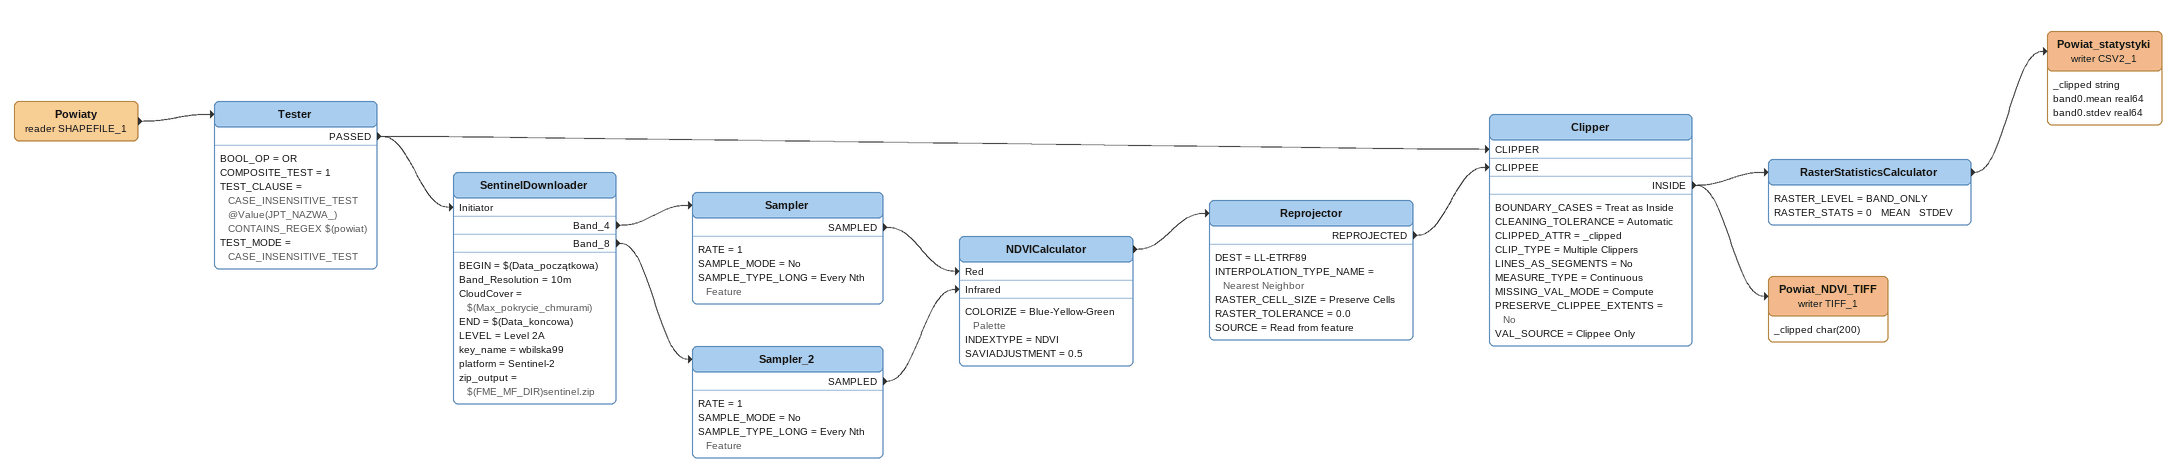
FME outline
Powiaty (reader SHAPEFILE_1)
    -> Tester
Tester
    BOOL_OP = OR
    COMPOSITE_TEST = 1
    TEST_CLAUSE = CASE_INSENSITIVE_TEST @Value(JPT_NAZWA_) CONTAINS_REGEX $(powiat)
    TEST_MODE = CASE_INSENSITIVE_TEST
    PASSED -> SentinelDownloader [Initiator]
    PASSED -> Clipper [CLIPPER]
SentinelDownloader
    BEGIN = $(Data_początkowa)
    Band_Resolution = 10m
    CloudCover = $(Max_pokrycie_chmurami)
    END = $(Data_koncowa)
    LEVEL = Level 2A
    key_name = wbilska99
    platform = Sentinel-2
    zip_output = $(FME_MF_DIR)sentinel.zip
    Band_4 -> Sampler
    Band_8 -> Sampler_2
Sampler
    RATE = 1
    SAMPLE_MODE = No
    SAMPLE_TYPE_LONG = Every Nth Feature
    SAMPLED -> NDVICalculator [Red]
Sampler_2
    RATE = 1
    SAMPLE_MODE = No
    SAMPLE_TYPE_LONG = Every Nth Feature
    SAMPLED -> NDVICalculator [Infrared]
NDVICalculator
    COLORIZE = Blue-Yellow-Green Palette
    INDEXTYPE = NDVI
    SAVIADJUSTMENT = 0.5
    -> Reprojector
Reprojector
    DEST = LL-ETRF89
    INTERPOLATION_TYPE_NAME = Nearest Neighbor
    RASTER_CELL_SIZE = Preserve Cells
    RASTER_TOLERANCE = 0.0
    SOURCE = Read from feature
    REPROJECTED -> Clipper [CLIPPEE]
Clipper
    BOUNDARY_CASES = Treat as Inside
    CLEANING_TOLERANCE = Automatic
    CLIPPED_ATTR = _clipped
    CLIP_TYPE = Multiple Clippers
    LINES_AS_SEGMENTS = No
    MEASURE_TYPE = Continuous
    MISSING_VAL_MODE = Compute
    PRESERVE_CLIPPEE_EXTENTS = No
    VAL_SOURCE = Clippee Only
    INSIDE -> RasterStatisticsCalculator
    INSIDE -> Powiat_NDVI_TIFF (writer TIFF_1)
RasterStatisticsCalculator
    RASTER_LEVEL = BAND_ONLY
    RASTER_STATS = 0   MEAN   STDEV
    -> Powiat_statystyki (writer CSV2_1)
Powiat_statystyki (writer CSV2_1)
    attributes: _clipped string, band0.mean real64, band0.stdev real64
Powiat_NDVI_TIFF (writer TIFF_1)
    attributes: _clipped char(200)
